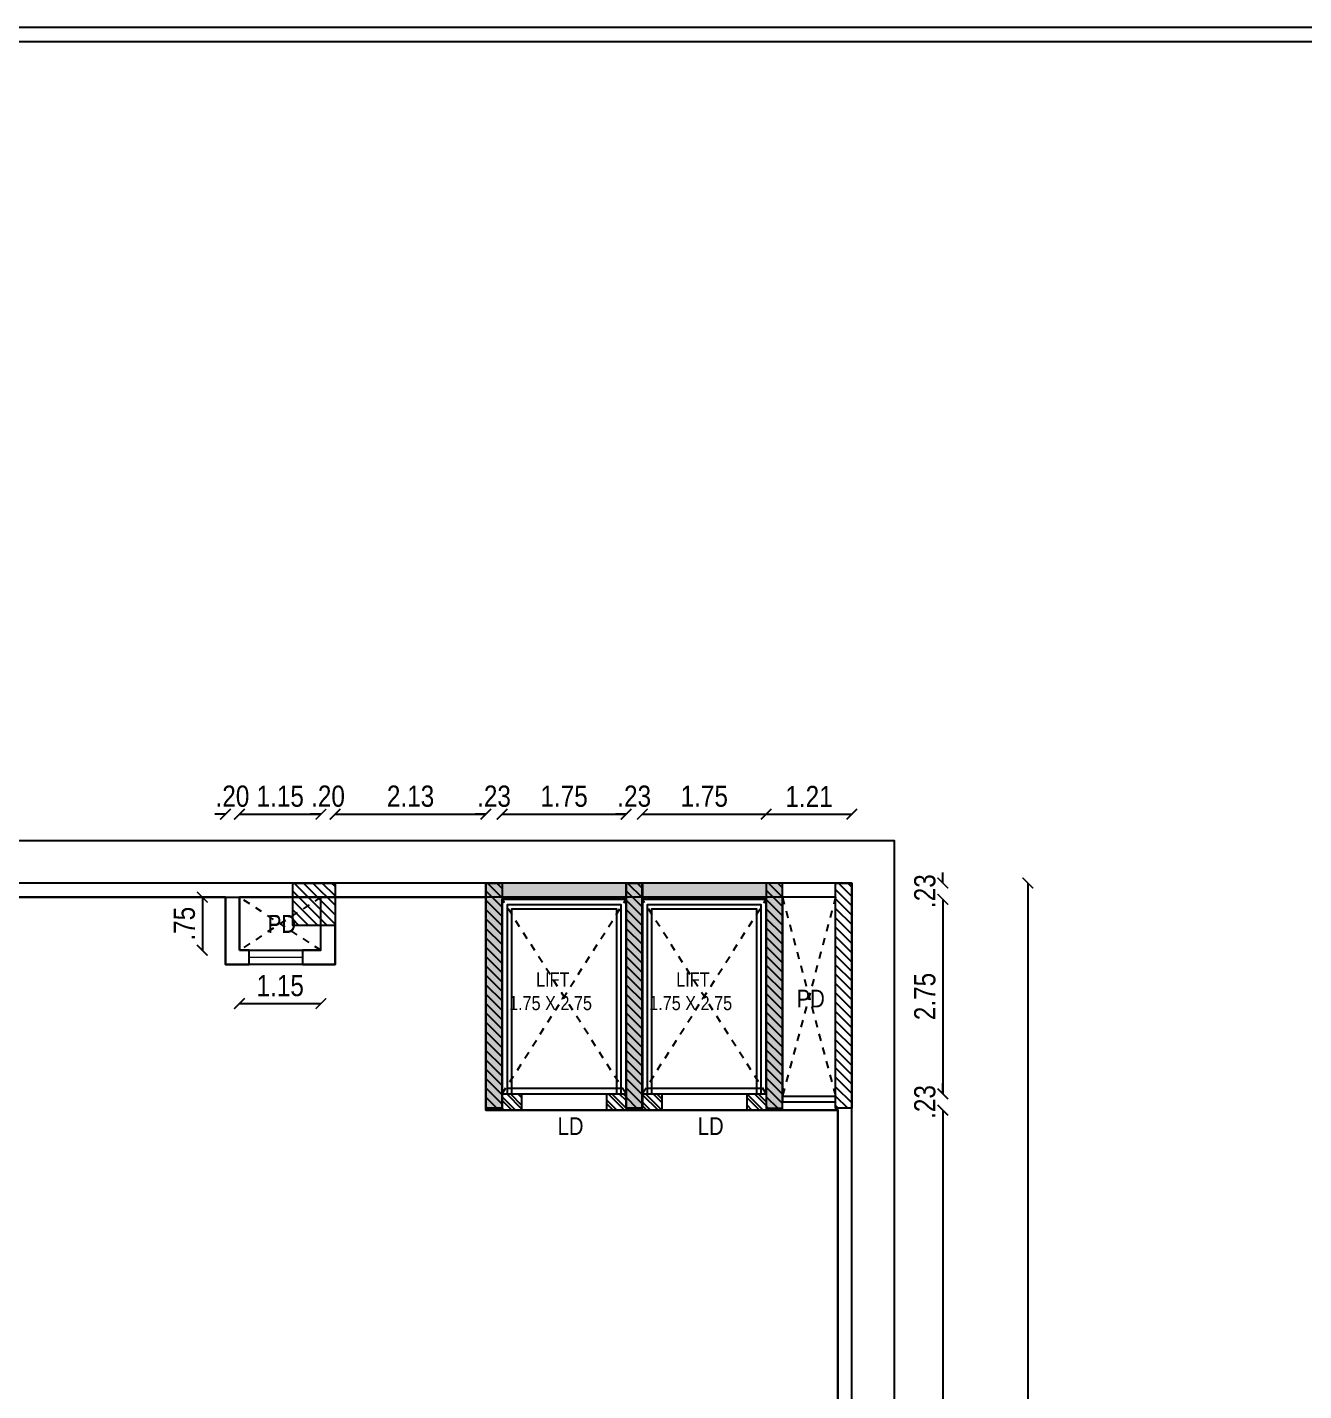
# Model space of a CAD drawing. Header units: metres. Extents: x 385023 to 385532, y 1408468 to 1408621.
# Drawn here: x 385378.76 to 385396.79, y 1408601.59 to 1408620.85 of the extents above; entities that cross this region are included whole.
import ezdxf
from ezdxf.enums import TextEntityAlignment as Align

# ---------------------------------------------------------------- set-up
doc = ezdxf.new("R2010")
doc.units = ezdxf.units.M
doc.header["$MEASUREMENT"] = 0
doc.linetypes.add('DASHDOT', pattern=[1, 0.5, -0.25, 0, -0.25])
doc.linetypes.add('DASHED', pattern=[0.75, 0.5, -0.25])
for name, color, linetype in [('BLK_1_FLR_1_AC_ROOM_2', 7, 'Continuous'), ('BLK_1_FLR_1_BLT_UP_AREA', 7, 'Continuous'), ('BLK_1_FLR_1_BLT_UP_AREA_DEDUCT', 7, 'Continuous'), ('BLK_1_FLR_1_CARPET_AREA', 7, 'Continuous'), ('S-COLUMN', 6, 'Continuous'), ('S-COLUMN HATCH', 8, 'Continuous')]:
    doc.layers.add(name, color=color, linetype=linetype)
for name, color, linetype, lineweight in [('BLK_1_FLR_1_LIFT_5', 7, 'Continuous', 25), ('BLK_1_FLR_1_LIFT_6', 7, 'Continuous', 25), ('BLK_1_FLR_1_ROOF_AREA', 7, 'Continuous', 25), ('MEP INPUT', 3, 'Continuous', 0)]:
    doc.layers.add(name, color=color, linetype=linetype, lineweight=lineweight)
doc.styles.add('AR', font='ARIALN.TTF')
doc.styles.add('RIA-AP', font='ARIALN.TTF')
doc.dimstyles.new('RIA-AP', dxfattribs={"dimtxt": 0.3, "dimasz": 0.15, "dimexe": 0, "dimexo": 1, "dimgap": 0.1, "dimtad": 1, "dimzin": 4, "dimdsep": 46, "dimtxsty": 'RIA-AP', "dimblk": 'ARCHTICK', "dimcen": 0.09, "dimse1": 1, "dimse2": 1, "dimclrd": 8, "dimclre": 8, "dimclrt": 4, "dimazin": 0, "dimtfac": 1, "dimtix": 1, "dimtofl": 0, "dimtmove": 2, "dimatfit": 3, "dimfxl": 0, "dimtolj": 1, "dimtzin": 0, "dimarcsym": 0})
pattern_1 = [(135, (375052.11474, 1409514.67969), (-0.06629126074, -0.06629126074), [])]
pattern_2 = [(135, (375053.11474, 1409514.67969), (-0.06629126074, -0.06629126074), [])]

# ---------------------------------------------------------------- blocks, each defined once
blk = doc.blocks.new('grid')
at = {"layer": 'S-COLUMN HATCH'}
h = blk.add_hatch(dxfattribs=at)
h.set_pattern_fill('ANSI31', color=256, scale=0.75, angle=90, style=0)
h.set_pattern_definition(pattern_1)
h.paths.add_polyline_path([(391821.153, 1408578.053), (391821.153, 1408577.453), (391821.753, 1408577.453), (391821.753, 1408578.053)])
h = blk.add_hatch(dxfattribs=at)
h.set_pattern_fill('ANSI31', color=256, scale=0.75, angle=90, style=0)
h.set_pattern_definition([(135, (375051.13474, 1409514.67969), (-0.06629126074, -0.06629126074), [])])
h.paths.add_polyline_path([(391823.883, 1408578.053), (391823.883, 1408574.873), (391824.113, 1408574.873), (391824.113, 1408578.053)])
h = blk.add_hatch(dxfattribs=at)
h.set_pattern_fill('ANSI31', color=256, scale=0.75, angle=90, style=0)
h.set_pattern_definition(pattern_2)
h.paths.add_polyline_path([(391825.863, 1408578.053), (391825.863, 1408574.873), (391826.093, 1408574.873), (391826.093, 1408578.053)])
h = blk.add_hatch(dxfattribs=at)
h.set_pattern_fill('ANSI31', color=256, scale=0.75, angle=90, style=0)
h.set_pattern_definition(pattern_2)
h.paths.add_polyline_path([(391827.843, 1408574.873), (391827.843, 1408578.053), (391828.073, 1408578.053), (391828.073, 1408574.873)])
h = blk.add_hatch(dxfattribs=at)
h.set_pattern_fill('ANSI31', color=256, scale=0.75, angle=90, style=0)
h.set_pattern_definition(pattern_1)
h.paths.add_polyline_path([(391828.823, 1408578.053), (391828.823, 1408574.873), (391829.053, 1408574.873), (391829.053, 1408578.053)])
at = {"layer": 'S-COLUMN', "ltscale": 5, "elevation": -63.957}
blk.add_lwpolyline([(391821.153, 1408578.053), (391821.753, 1408578.053), (391821.753, 1408577.453), (391821.153, 1408577.453)], close=True, dxfattribs=at)
at = {"layer": 'S-COLUMN', "ltscale": 5}
for points in [[(391823.883, 1408578.053), (391824.113, 1408578.053), (391824.113, 1408574.873), (391823.883, 1408574.873)], [(391825.863, 1408578.053), (391826.093, 1408578.053), (391826.093, 1408574.873), (391825.863, 1408574.873)], [(391828.073, 1408578.053), (391827.843, 1408578.053), (391827.843, 1408574.873), (391828.073, 1408574.873)], [(391828.823, 1408578.053), (391829.053, 1408578.053), (391829.053, 1408574.873), (391828.823, 1408574.873)]]:
    blk.add_lwpolyline(points, close=True, dxfattribs=at)
blk = doc.blocks.new('A$C03BE6129')
at = {"lineweight": 9}
h = blk.add_hatch(dxfattribs=at)
h.set_pattern_fill('AR-CONC', color=8, scale=0.01, style=0)
h.paths.add_polyline_path([(0.23, 2.98), (1.98, 2.98), (1.98, 0), (2.21, 0), (2.21, 3.21), (0, 3.21), (0, 0), (0.23, 0)])
at = {"ltscale": 300}
h = blk.add_hatch(dxfattribs=at)
h.set_pattern_fill('ANSI32', color=8, scale=0.3, angle=270, style=0)
h.set_pattern_definition([(315, (1585196.33645, -687932.10369), (0.0795495128835, 0.0795495128835), []), (315, (1585196.33645, -687932.15672), (0.0795495128835, 0.0795495128835), [])])
h.paths.add_polyline_path([(1.98, 0.23), (1.705, 0.23), (1.705, 0), (1.98, 0)])
h.paths.add_polyline_path([(0.505, 0), (0.505, 0.23), (0.23, 0.23), (0.23, 0)])
at = {"linetype": 'Continuous'}
for p, q in [((0.23, 0.23), (0.505, 0.23)), ((0.505, 0.23), (0.505, 0)), ((1.705, 0.23), (1.98, 0.23)), ((1.705, 0.23), (1.705, 0)), ((0.23, 0), (0.505, 0)), ((1.705, 0), (1.98, 0))]:
    blk.add_line(p, q, dxfattribs=at)
for p, q in [((0.23, 0), (0, 0)), ((0.505, 0), (1.705, 0))]:
    blk.add_line(p, q)
blk.add_lwpolyline([(0.23, 0), (0.23, 2.98), (1.98, 2.98), (1.98, 0), (2.21, 0), (2.21, 3.21), (0, 3.21), (0, 0)], close=True, dxfattribs=at)
for points in [[(0.305, 0.23), (0.305, 2.905), (1.905, 2.905), (1.905, 0.23)], [(0.365, 0.23), (0.365, 2.845), (1.845, 2.845), (1.845, 0.23)]]:
    blk.add_lwpolyline(points)
blk.add_lwpolyline([(0.505, 0.23), (1.705, 0.23)], dxfattribs=at)
at = {"color": 3, "lineweight": 0, "ltscale": 300, "insert": (0.327, 1.947), "char_height": 0.2, "width": 2.83395, "attachment_point": 1, "style": 'AR'}
blk.add_mtext('      LIFT\\P1.75 X 2.75', dxfattribs=at)
blk = doc.blocks.new('A$C448E26E6')
at = {"color": 8, "linetype": 'DASHDOT', "elevation": -2771514}
for points in [[(2980, 2210), (230, 3960)], [(2980, 3960), (230, 2210)], [(2981, 230), (231, 1980)], [(2981, 1980), (231, 230)]]:
    blk.add_lwpolyline(points, dxfattribs=at)
at = {"color": 3, "elevation": -2771514}
for points in [[(305, 2285), (305, 3885), (2905, 3885), (2905, 2285)], [(306, 305), (306, 1905), (2906, 1905), (2906, 305)]]:
    blk.add_lwpolyline(points, close=True, dxfattribs=at)
at = {"xscale": 1000, "yscale": 1000, "zscale": 1000, "rotation": 90}
for p in [(3211, 1980, -2771514), (3211, 0, -2771514)]:
    blk.add_blockref('A$C03BE6129', p, dxfattribs=at)
blk = doc.blocks.new('A$C6B3522BB')
at = {"layer": 'MEP INPUT', "color": 2, "lineweight": 0}
blk.add_lwpolyline([(-0.01, 0.2), (-0.01, 0), (-0.76, 0), (-0.76, 0.2)], close=True, dxfattribs=at)
at = {"layer": 'MEP INPUT', "lineweight": 0, "const_width": 0.02}
blk.add_lwpolyline([(-0.01, 0.1), (-0.76, 0.1)], dxfattribs=at)
blk = doc.blocks.new('_ArchTick')
at = {"color": 0, "linetype": 'ByBlock', "const_width": 0.15}
blk.add_lwpolyline([(-0.5, -0.5), (0.5, 0.5)], dxfattribs=at)
blk = doc.blocks.new('*D279')
at = {"color": 8, "lineweight": -2}
blk.add_line((385381.757, 1408609.734), (385382.908, 1408609.734), dxfattribs=at)
at = {"layer": 'Defpoints', "color": 0}
for p in [(385382.908, 1408609.734), (385381.757, 1408608.562), (385382.908, 1408608.562)]:
    blk.add_point(p, dxfattribs=at)
at = {"color": 8, "lineweight": -2, "xscale": 0.15, "yscale": 0.15, "zscale": 0.15, "rotation": 180}
blk.add_blockref('_ArchTick', (385381.757, 1408609.734), dxfattribs=at)
at = {"color": 8, "lineweight": -2, "xscale": 0.15, "yscale": 0.15, "zscale": 0.15}
blk.add_blockref('_ArchTick', (385382.908, 1408609.734), dxfattribs=at)
at = {"color": 4, "insert": (385382.333, 1408609.987), "char_height": 0.3, "attachment_point": 5, "style": 'RIA-AP'}
blk.add_mtext('\\A1;1.15', dxfattribs=at)
blk = doc.blocks.new('*D280')
at = {"color": 8, "lineweight": -2}
for p, q in [((385382.908, 1408609.734), (385382.758, 1408609.734)), ((385383.109, 1408609.734), (385383.259, 1408609.734))]:
    blk.add_line(p, q, dxfattribs=at)
at = {"layer": 'Defpoints', "color": 0}
for p in [(385383.109, 1408609.734), (385382.908, 1408608.562), (385383.109, 1408608.562)]:
    blk.add_point(p, dxfattribs=at)
at = {"color": 8, "lineweight": -2, "xscale": 0.15, "yscale": 0.15, "zscale": 0.15}
blk.add_blockref('_ArchTick', (385382.908, 1408609.734), dxfattribs=at)
at = {"color": 8, "lineweight": -2, "xscale": 0.15, "yscale": 0.15, "zscale": 0.15, "rotation": 180}
blk.add_blockref('_ArchTick', (385383.109, 1408609.734), dxfattribs=at)
at = {"color": 4, "insert": (385383.008, 1408609.987), "char_height": 0.3, "attachment_point": 5, "style": 'RIA-AP'}
blk.add_mtext('\\A1;.20', dxfattribs=at)
blk = doc.blocks.new('*D281')
at = {"color": 8, "lineweight": -2}
blk.add_line((385383.109, 1408609.734), (385385.238, 1408609.734), dxfattribs=at)
at = {"layer": 'Defpoints', "color": 0}
for p in [(385385.238, 1408609.734), (385385.238, 1408608.762), (385383.109, 1408608.562)]:
    blk.add_point(p, dxfattribs=at)
at = {"color": 8, "lineweight": -2, "xscale": 0.15, "yscale": 0.15, "zscale": 0.15, "rotation": 180}
blk.add_blockref('_ArchTick', (385383.109, 1408609.734), dxfattribs=at)
at = {"color": 8, "lineweight": -2, "xscale": 0.15, "yscale": 0.15, "zscale": 0.15}
blk.add_blockref('_ArchTick', (385385.238, 1408609.734), dxfattribs=at)
at = {"color": 4, "insert": (385384.174, 1408609.987), "char_height": 0.3, "attachment_point": 5, "style": 'RIA-AP'}
blk.add_mtext('\\A1;2.13', dxfattribs=at)
blk = doc.blocks.new('*D282')
at = {"color": 8, "lineweight": -2}
for p, q in [((385385.238, 1408609.734), (385385.088, 1408609.734)), ((385385.468, 1408609.734), (385385.618, 1408609.734))]:
    blk.add_line(p, q, dxfattribs=at)
at = {"layer": 'Defpoints', "color": 0}
for p in [(385385.468, 1408609.734), (385385.238, 1408608.762, -62.156), (385385.468, 1408608.532, -62.156)]:
    blk.add_point(p, dxfattribs=at)
at = {"color": 8, "lineweight": -2, "xscale": 0.15, "yscale": 0.15, "zscale": 0.15}
blk.add_blockref('_ArchTick', (385385.238, 1408609.734), dxfattribs=at)
at = {"color": 8, "lineweight": -2, "xscale": 0.15, "yscale": 0.15, "zscale": 0.15, "rotation": 180}
blk.add_blockref('_ArchTick', (385385.468, 1408609.734), dxfattribs=at)
at = {"color": 4, "insert": (385385.353, 1408609.987), "char_height": 0.3, "attachment_point": 5, "style": 'RIA-AP'}
blk.add_mtext('\\A1;.23', dxfattribs=at)
blk = doc.blocks.new('*D283')
at = {"color": 8, "lineweight": -2}
blk.add_line((385385.468, 1408609.734), (385387.218, 1408609.734), dxfattribs=at)
at = {"layer": 'Defpoints', "color": 0}
for p in [(385387.218, 1408609.734), (385385.468, 1408608.532, -62.156), (385387.218, 1408608.532, -62.156)]:
    blk.add_point(p, dxfattribs=at)
at = {"color": 8, "lineweight": -2, "xscale": 0.15, "yscale": 0.15, "zscale": 0.15, "rotation": 180}
blk.add_blockref('_ArchTick', (385385.468, 1408609.734), dxfattribs=at)
at = {"color": 8, "lineweight": -2, "xscale": 0.15, "yscale": 0.15, "zscale": 0.15}
blk.add_blockref('_ArchTick', (385387.218, 1408609.734), dxfattribs=at)
at = {"color": 4, "insert": (385386.343, 1408609.987), "char_height": 0.3, "attachment_point": 5, "style": 'RIA-AP'}
blk.add_mtext('\\A1;1.75', dxfattribs=at)
blk = doc.blocks.new('*D284')
at = {"color": 8, "lineweight": -2}
for p, q in [((385387.218, 1408609.734), (385387.068, 1408609.734)), ((385387.448, 1408609.734), (385387.598, 1408609.734))]:
    blk.add_line(p, q, dxfattribs=at)
at = {"layer": 'Defpoints', "color": 0}
for p in [(385387.448, 1408609.734), (385387.218, 1408608.532, -62.156), (385387.448, 1408608.532, -62.156)]:
    blk.add_point(p, dxfattribs=at)
at = {"color": 8, "lineweight": -2, "xscale": 0.15, "yscale": 0.15, "zscale": 0.15}
blk.add_blockref('_ArchTick', (385387.218, 1408609.734), dxfattribs=at)
at = {"color": 8, "lineweight": -2, "xscale": 0.15, "yscale": 0.15, "zscale": 0.15, "rotation": 180}
blk.add_blockref('_ArchTick', (385387.448, 1408609.734), dxfattribs=at)
at = {"color": 4, "insert": (385387.333, 1408609.987), "char_height": 0.3, "attachment_point": 5, "style": 'RIA-AP'}
blk.add_mtext('\\A1;.23', dxfattribs=at)
blk = doc.blocks.new('*D285')
at = {"color": 8, "lineweight": -2}
blk.add_line((385387.448, 1408609.734), (385389.198, 1408609.734), dxfattribs=at)
at = {"layer": 'Defpoints', "color": 0}
for p in [(385389.198, 1408609.734), (385387.448, 1408608.532, -62.156), (385389.198, 1408608.532, -62.156)]:
    blk.add_point(p, dxfattribs=at)
at = {"color": 8, "lineweight": -2, "xscale": 0.15, "yscale": 0.15, "zscale": 0.15, "rotation": 180}
blk.add_blockref('_ArchTick', (385387.448, 1408609.734), dxfattribs=at)
at = {"color": 8, "lineweight": -2, "xscale": 0.15, "yscale": 0.15, "zscale": 0.15}
blk.add_blockref('_ArchTick', (385389.198, 1408609.734), dxfattribs=at)
at = {"color": 4, "insert": (385388.323, 1408609.987), "char_height": 0.3, "attachment_point": 5, "style": 'RIA-AP'}
blk.add_mtext('\\A1;1.75', dxfattribs=at)
blk = doc.blocks.new('*D286')
at = {"color": 8, "lineweight": -2}
blk.add_line((385389.198, 1408609.734), (385390.408, 1408609.734), dxfattribs=at)
at = {"layer": 'Defpoints', "color": 0}
for p in [(385390.408, 1408609.734), (385390.408, 1408608.762), (385389.198, 1408608.532)]:
    blk.add_point(p, dxfattribs=at)
at = {"color": 8, "lineweight": -2, "xscale": 0.15, "yscale": 0.15, "zscale": 0.15, "rotation": 180}
blk.add_blockref('_ArchTick', (385389.198, 1408609.734), dxfattribs=at)
at = {"color": 8, "lineweight": -2, "xscale": 0.15, "yscale": 0.15, "zscale": 0.15}
blk.add_blockref('_ArchTick', (385390.408, 1408609.734), dxfattribs=at)
at = {"color": 4, "insert": (385389.803, 1408609.984), "char_height": 0.3, "attachment_point": 5, "style": 'RIA-AP'}
blk.add_mtext('\\A1;1.21', dxfattribs=at)
blk = doc.blocks.new('*D287')
at = {"color": 8, "lineweight": -2}
for p, q in [((385391.693, 1408608.762), (385391.693, 1408608.912)), ((385391.693, 1408608.532), (385391.693, 1408608.382))]:
    blk.add_line(p, q, dxfattribs=at)
at = {"layer": 'Defpoints', "color": 0}
for p in [(385390.408, 1408608.762), (385389.198, 1408608.532), (385391.693, 1408608.532)]:
    blk.add_point(p, dxfattribs=at)
at = {"color": 8, "lineweight": -2, "xscale": 0.15, "yscale": 0.15, "zscale": 0.15}
for p, rotation in [((385391.693, 1408608.762), 270), ((385391.693, 1408608.532), 90)]:
    blk.add_blockref('_ArchTick', p, dxfattribs=dict(at, rotation=rotation))
at = {"color": 4, "insert": (385391.44, 1408608.647), "char_height": 0.3, "attachment_point": 5, "rotation": 90, "style": 'RIA-AP'}
blk.add_mtext('\\A1;.23', dxfattribs=at)
blk = doc.blocks.new('*D288')
at = {"color": 8, "lineweight": -2}
blk.add_line((385391.693, 1408608.532), (385391.693, 1408605.783), dxfattribs=at)
at = {"layer": 'Defpoints', "color": 0}
for p in [(385389.198, 1408608.532, -62.156), (385389.198, 1408605.783, -62.157), (385391.693, 1408605.783)]:
    blk.add_point(p, dxfattribs=at)
at = {"color": 8, "lineweight": -2, "xscale": 0.15, "yscale": 0.15, "zscale": 0.15}
for p, rotation in [((385391.693, 1408608.532), 90), ((385391.693, 1408605.783), 270)]:
    blk.add_blockref('_ArchTick', p, dxfattribs=dict(at, rotation=rotation))
at = {"color": 4, "insert": (385391.44, 1408607.158), "char_height": 0.3, "attachment_point": 5, "rotation": 90, "style": 'RIA-AP'}
blk.add_mtext('\\A1;2.75', dxfattribs=at)
blk = doc.blocks.new('*D289')
at = {"color": 8, "lineweight": -2}
for p, q in [((385391.693, 1408605.783), (385391.693, 1408605.933)), ((385391.693, 1408605.552), (385391.693, 1408605.402))]:
    blk.add_line(p, q, dxfattribs=at)
at = {"layer": 'Defpoints', "color": 0}
for p in [(385389.198, 1408605.783, -62.157), (385389.198, 1408605.552, -62.156), (385391.693, 1408605.552)]:
    blk.add_point(p, dxfattribs=at)
at = {"color": 8, "lineweight": -2, "xscale": 0.15, "yscale": 0.15, "zscale": 0.15}
for p, rotation in [((385391.693, 1408605.783), 270), ((385391.693, 1408605.552), 90)]:
    blk.add_blockref('_ArchTick', p, dxfattribs=dict(at, rotation=rotation))
at = {"color": 4, "insert": (385391.44, 1408605.668), "char_height": 0.3, "attachment_point": 5, "rotation": 90, "style": 'RIA-AP'}
blk.add_mtext('\\A1;.23', dxfattribs=at)
blk = doc.blocks.new('*D290')
at = {"color": 8, "lineweight": -2}
blk.add_line((385391.693, 1408605.552), (385391.693, 1408592.734), dxfattribs=at)
at = {"layer": 'Defpoints', "color": 0}
for p in [(385389.198, 1408605.552), (385390.209, 1408592.734), (385391.693, 1408592.734)]:
    blk.add_point(p, dxfattribs=at)
at = {"color": 8, "lineweight": -2, "xscale": 0.15, "yscale": 0.15, "zscale": 0.15}
for p, rotation in [((385391.693, 1408605.552), 90), ((385391.693, 1408592.734), 270)]:
    blk.add_blockref('_ArchTick', p, dxfattribs=dict(at, rotation=rotation))
at = {"color": 4, "insert": (385391.44, 1408599.143), "char_height": 0.3, "attachment_point": 5, "rotation": 90, "style": 'RIA-AP'}
blk.add_mtext('\\A1;12.82', dxfattribs=at)
blk = doc.blocks.new('*D337')
at = {"color": 8, "lineweight": -2}
blk.add_line((385381.233, 1408608.562), (385381.233, 1408607.812), dxfattribs=at)
at = {"layer": 'Defpoints', "color": 0}
for p in [(385381.758, 1408608.562), (385381.233, 1408607.812), (385381.758, 1408607.812)]:
    blk.add_point(p, dxfattribs=at)
at = {"color": 8, "lineweight": -2, "xscale": 0.15, "yscale": 0.15, "zscale": 0.15}
for p, rotation in [((385381.233, 1408608.562), 90), ((385381.233, 1408607.812), 270)]:
    blk.add_blockref('_ArchTick', p, dxfattribs=dict(at, rotation=rotation))
at = {"color": 4, "insert": (385380.98, 1408608.187), "char_height": 0.3, "attachment_point": 5, "rotation": 90, "style": 'RIA-AP'}
blk.add_mtext('\\A1;.75', dxfattribs=at)
blk = doc.blocks.new('*D338')
at = {"color": 8, "lineweight": -2}
blk.add_line((385381.758, 1408607.058), (385382.908, 1408607.058), dxfattribs=at)
at = {"layer": 'Defpoints', "color": 0}
for p in [(385381.758, 1408607.812), (385382.908, 1408607.812), (385382.908, 1408607.058)]:
    blk.add_point(p, dxfattribs=at)
at = {"color": 8, "lineweight": -2, "xscale": 0.15, "yscale": 0.15, "zscale": 0.15, "rotation": 180}
blk.add_blockref('_ArchTick', (385381.758, 1408607.058), dxfattribs=at)
at = {"color": 8, "lineweight": -2, "xscale": 0.15, "yscale": 0.15, "zscale": 0.15}
blk.add_blockref('_ArchTick', (385382.908, 1408607.058), dxfattribs=at)
at = {"color": 4, "insert": (385382.333, 1408607.311), "char_height": 0.3, "attachment_point": 5, "style": 'RIA-AP'}
blk.add_mtext('\\A1;1.15', dxfattribs=at)
blk = doc.blocks.new('*D403')
at = {"color": 8, "lineweight": -2}
blk.add_line((385392.894, 1408608.762), (385392.894, 1408562.362), dxfattribs=at)
at = {"layer": 'Defpoints', "color": 0}
for p in [(385390.408, 1408608.762), (385390.408, 1408562.362), (385392.894, 1408562.362)]:
    blk.add_point(p, dxfattribs=at)
at = {"color": 8, "lineweight": -2, "xscale": 0.15, "yscale": 0.15, "zscale": 0.15}
for p, rotation in [((385392.894, 1408608.762), 90), ((385392.894, 1408562.362), 270)]:
    blk.add_blockref('_ArchTick', p, dxfattribs=dict(at, rotation=rotation))
at = {"color": 4, "insert": (385392.641, 1408585.562), "char_height": 0.3, "attachment_point": 5, "rotation": 90, "style": 'RIA-AP'}
blk.add_mtext('\\A1;46.40', dxfattribs=at)
blk = doc.blocks.new('*D511')
at = {"color": 8, "lineweight": -2}
for p, q in [((385381.558, 1408609.734), (385381.408, 1408609.734)), ((385381.758, 1408609.734), (385381.908, 1408609.734))]:
    blk.add_line(p, q, dxfattribs=at)
at = {"layer": 'Defpoints', "color": 0}
for p in [(385381.558, 1408609.734), (385381.558, 1408608.562), (385381.758, 1408608.562)]:
    blk.add_point(p, dxfattribs=at)
at = {"color": 8, "lineweight": -2, "xscale": 0.15, "yscale": 0.15, "zscale": 0.15}
blk.add_blockref('_ArchTick', (385381.558, 1408609.734), dxfattribs=at)
at = {"color": 8, "lineweight": -2, "xscale": 0.15, "yscale": 0.15, "zscale": 0.15, "rotation": 180}
blk.add_blockref('_ArchTick', (385381.758, 1408609.734), dxfattribs=at)
at = {"color": 4, "insert": (385381.658, 1408609.987), "char_height": 0.3, "attachment_point": 5, "style": 'RIA-AP'}
blk.add_mtext('\\A1;.20', dxfattribs=at)

msp = doc.modelspace()

# ---------------------------------------------------------------- linework, layer by layer
at = {"color": 8, "linetype": 'DASHED', "ltscale": 0.05}
for p, q in [((385382.908, 1408607.812, 0.025), (385381.757, 1408608.562, 0.025)), ((385382.908, 1408608.562, 0.025), (385381.758, 1408607.812, 0.025)), ((385390.178, 1408608.562, 0.025), (385389.428, 1408605.752, 0.025)), ((385389.428, 1408608.562, 0.025), (385390.178, 1408605.752, 0.025))]:
    msp.add_line(p, q, dxfattribs=at)
for p, q in [((385389.428, 1408605.752, 0.025), (385390.178, 1408605.752, 0.025)), ((385389.428, 1408605.552, 0.025), (385390.208, 1408605.552, 0.025))]:
    msp.add_line(p, q)
at = {"color": 8, "elevation": 0.025}
msp.add_lwpolyline([(385302.794, 1408547.011), (385302.794, 1408620.853), (385415.294, 1408620.853), (385415.294, 1408547.011)], close=True, dxfattribs=at)
at = {"color": 6, "elevation": 0.025}
msp.add_lwpolyline([(385302.994, 1408547.211), (385302.994, 1408620.653), (385415.094, 1408620.653), (385415.094, 1408547.211)], close=True, dxfattribs=at)
at = {"color": 2, "ltscale": 0.2, "elevation": 0.025}
msp.add_lwpolyline([(385310.308, 1408609.362), (385391.008, 1408609.362), (385391.008, 1408561.762), (385310.308, 1408561.762)], close=True, dxfattribs=at)
at = {"elevation": 0.025}
msp.add_lwpolyline([(385310.908, 1408562.362), (385390.408, 1408562.362), (385390.408, 1408608.762), (385310.908, 1408608.762)], close=True, dxfattribs=at)
for points in [[(385381.558, 1408608.562), (385343.393, 1408608.562)], [(385381.558, 1408608.562), (385381.558, 1408607.612), (385381.896, 1408607.612), (385381.896, 1408607.812), (385381.758, 1408607.812)], [(385381.758, 1408607.812), (385381.758, 1408608.562)], [(385390.178, 1408608.562), (385381.758, 1408608.562)], [(385382.908, 1408607.812), (385382.646, 1408607.812), (385382.646, 1408607.612), (385383.109, 1408607.612), (385383.109, 1408608.163)], [(385382.909, 1408607.812), (385382.909, 1408608.163)], [(385390.209, 1408592.321), (385390.208, 1408605.582)]]:
    msp.add_lwpolyline(points, dxfattribs=at)
at = {"layer": 'BLK_1_FLR_1_AC_ROOM_2', "color": 2, "elevation": 0.025}
msp.add_lwpolyline([(385375.999, 1408608.562), (385385.238, 1408608.562), (385385.238, 1408605.552), (385390.209, 1408605.552), (385390.208, 1408592.934), (385384.109, 1408592.934), (385384.109, 1408562.562), (385366.029, 1408562.562), (385366.029, 1408598.737), (385375.999, 1408598.737)], close=True, dxfattribs=at)
at = {"layer": 'BLK_1_FLR_1_BLT_UP_AREA', "color": 13, "elevation": 0.025}
msp.add_lwpolyline([(385310.908, 1408562.362), (385390.408, 1408562.362), (385390.408, 1408608.762), (385310.908, 1408608.762)], close=True, dxfattribs=at)
at = {"layer": 'BLK_1_FLR_1_BLT_UP_AREA_DEDUCT', "color": 13, "elevation": 0.025}
for points in [[(385381.759, 1408607.812), (385382.909, 1408607.812), (385382.909, 1408608.562), (385381.759, 1408608.562)], [(385389.429, 1408605.672), (385390.179, 1408605.672), (385390.179, 1408608.562), (385389.429, 1408608.562)]]:
    msp.add_lwpolyline(points, close=True, dxfattribs=at)
at = {"layer": 'BLK_1_FLR_1_CARPET_AREA', "color": 13, "elevation": 0.025}
msp.add_lwpolyline([(385390.209, 1408599.037), (385390.209, 1408605.552), (385385.238, 1408605.552), (385385.238, 1408608.562), (385383.109, 1408608.562), (385383.109, 1408607.612), (385381.558, 1408607.612), (385381.558, 1408608.562), (385375.999, 1408608.562), (385375.999, 1408598.337)], dxfattribs=at)
at = {"layer": 'BLK_1_FLR_1_LIFT_5', "color": 30, "elevation": 0.025}
msp.add_lwpolyline([(385385.468, 1408605.782), (385387.218, 1408605.782), (385387.218, 1408608.532), (385385.468, 1408608.532)], close=True, dxfattribs=at)
at = {"layer": 'BLK_1_FLR_1_LIFT_6', "color": 30, "elevation": 0.025}
msp.add_lwpolyline([(385387.448, 1408605.783), (385389.198, 1408605.783), (385389.198, 1408608.532), (385387.448, 1408608.532)], close=True, dxfattribs=at)
at = {"layer": 'BLK_1_FLR_1_ROOF_AREA', "color": 54, "elevation": 0.025}
msp.add_lwpolyline([(385310.908, 1408562.362), (385390.408, 1408562.362), (385390.408, 1408608.762), (385310.908, 1408608.762)], close=True, dxfattribs=at)

# ---------------------------------------------------------------- block references
at = {"color": 7}
msp.add_blockref('grid', (-6438.644, 30.709, 0.025), dxfattribs=at)
at = {"color": 7, "xscale": 0.001, "yscale": 0.001, "zscale": 0.001, "rotation": 270}
msp.add_blockref('A$C448E26E6', (385385.238, 1408608.763, 2771.539), dxfattribs=at)
at = {"lineweight": 0}
msp.add_blockref('A$C6B3522BB', (385382.656, 1408607.612, -63.932), dxfattribs=at)

# ---------------------------------------------------------------- texts
at = {"style": 'RIA-AP'}
for p in [(385386.434, 1408605.202), (385388.414, 1408605.202)]:
    msp.add_text('LD', height=0.25, dxfattribs=at).set_placement(p, align=Align.CENTER)
at = {"lineweight": -2, "char_height": 0.25, "width": 6.36361, "style": 'RIA-AP'}
for insert, attachment_point in [((385382.158, 1408608.312), 1), ((385382.159, 1408608.307), 1), ((385389.628, 1408607.004), 7)]:
    msp.add_mtext('PD', dxfattribs=dict(at, insert=insert, attachment_point=attachment_point))

# ---------------------------------------------------------------- dimensions: what is measured, and where the dimension line sits
for base, p1, p2, picture, middle in [((385381.558, 1408609.734, 0.025), (385381.758, 1408608.562, 0.025), (385381.558, 1408608.562, 0.025), '*D511', (385381.658, 1408609.987, 0.025)), ((385382.908, 1408609.734, 0.025), (385381.757, 1408608.562, 0.025), (385382.908, 1408608.562, 0.025), '*D279', (385382.333, 1408609.987, 0.025)), ((385383.109, 1408609.734, 0.025), (385382.908, 1408608.562, 0.025), (385383.109, 1408608.562, 0.025), '*D280', (385383.008, 1408609.987, 0.025)), ((385385.238, 1408609.734, 0.025), (385383.109, 1408608.562, 0.025), (385385.238, 1408608.762, 0.025), '*D281', (385384.174, 1408609.987, 0.025)), ((385385.468, 1408609.734, 62.182), (385385.238, 1408608.762, 0.025), (385385.468, 1408608.532, 0.025), '*D282', (385385.353, 1408609.987, 62.182)), ((385387.218, 1408609.734, 62.182), (385385.468, 1408608.532, 0.025), (385387.218, 1408608.532, 0.025), '*D283', (385386.343, 1408609.987, 62.182)), ((385387.448, 1408609.734, 62.182), (385387.218, 1408608.532, 0.025), (385387.448, 1408608.532, 0.025), '*D284', (385387.333, 1408609.987, 62.182)), ((385389.198, 1408609.734, 62.182), (385387.448, 1408608.532, 0.025), (385389.198, 1408608.532, 0.025), '*D285', (385388.323, 1408609.987, 62.182)), ((385390.408, 1408609.734, 0.025), (385389.198, 1408608.532, 0.025), (385390.408, 1408608.762, 0.025), '*D286', (385389.803, 1408609.984, 0.025)), ((385382.908, 1408607.058, 0.025), (385381.758, 1408607.812, 0.025), (385382.908, 1408607.812, 0.025), '*D338', (385382.333, 1408607.311, 0.025))]:
    dim = msp.add_linear_dim(base=base, p1=p1, p2=p2, dimstyle='RIA-AP')
    dim.commit()
    dim.dimension.update_dxf_attribs({"geometry": picture, "text_midpoint": middle})
for base, p1, p2, picture, middle in [((385391.693, 1408608.532, 0.025), (385390.408, 1408608.762, 0.025), (385389.198, 1408608.532, 0.025), '*D287', (385391.44, 1408608.647, 0.025)), ((385392.894, 1408562.362, 0.025), (385390.408, 1408608.762, 0.025), (385390.408, 1408562.362, 0.025), '*D403', (385392.641, 1408585.562, 0.025)), ((385381.233, 1408607.812, 0.025), (385381.758, 1408608.562, 0.025), (385381.758, 1408607.812, 0.025), '*D337', (385380.98, 1408608.187, 0.025)), ((385391.693, 1408605.783, 62.182), (385389.198, 1408608.532, 0.025), (385389.198, 1408605.783, 0.025), '*D288', (385391.44, 1408607.158, 62.182)), ((385391.693, 1408605.552, 62.182), (385389.198, 1408605.783, 0.025), (385389.198, 1408605.552, 0.025), '*D289', (385391.44, 1408605.668, 62.182)), ((385391.693, 1408592.734, 0.025), (385389.198, 1408605.552, 0.025), (385390.209, 1408592.734, 0.025), '*D290', (385391.44, 1408599.143, 0.025))]:
    dim = msp.add_linear_dim(base=base, p1=p1, p2=p2, angle=90, dimstyle='RIA-AP')
    dim.commit()
    dim.dimension.update_dxf_attribs({"geometry": picture, "text_midpoint": middle})

doc.saveas('drawing.dxf')
